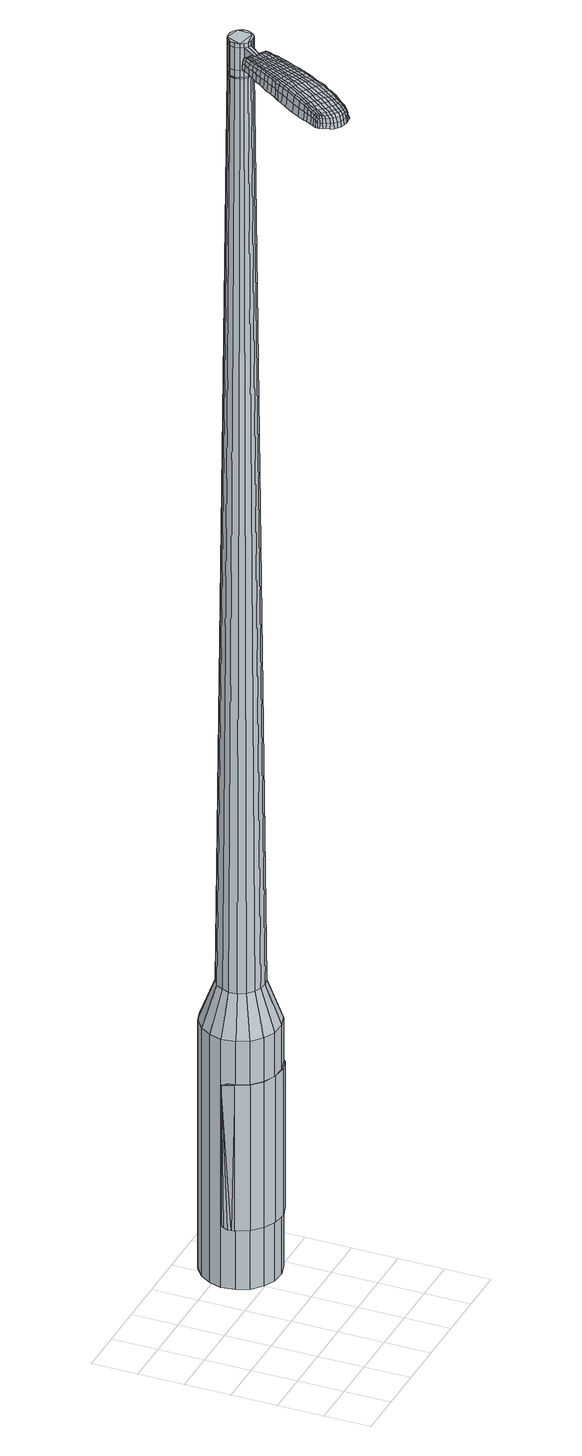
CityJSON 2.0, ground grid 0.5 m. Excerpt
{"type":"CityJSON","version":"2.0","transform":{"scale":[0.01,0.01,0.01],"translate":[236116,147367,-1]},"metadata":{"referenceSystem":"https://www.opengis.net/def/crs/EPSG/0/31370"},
"CityObjects":{
"object1":{"type":"GenericCityObject","attributes":{"cluster":476,"mean_distance_to_centroid":0.188,"new_centroid_x":236117.74,"new_centroid_y":147368.88,"mean_distance_to_camera":14.64,"H1":11.23,"H2":11.29,"Z_final":112.04,"cluster2":-1,"proj_x":236110.5,"proj_y":147364,"id_line":53676,"bearing_l":326.01,"distance":8.73,"orientation":"right","G_obj":236.01},"geometry":[{"type":"MultiSurface","lod":"2","boundaries":[[[0,1,2,3]],[[1,4,5,2]],[[4,6,7,5]],[[6,8,9,7]],[[8,10,11,9]],[[10,12,13,11]],[[12,14,15,13]],[[14,16,17,15]],[[16,18,19,17]],[[18,20,21,19]],[[20,22,23,21]],[[22,24,25,23]],[[24,26,27,25]],[[26,28,29,27]],[[28,30,31,29]],[[30,32,33,31]],[[32,34,35,33]],[[34,0,3,35]],[[36,37,38,39]],[[38,40,41,42]],[[41,43,42]],[[42,44,45,46]],[[45,47,46]],[[46,48,49,50]],[[49,51,50]],[[42,46,50,38]],[[50,52,39,38]],[[53,36,39]],[[2,5,7,35]],[[7,9,11,15]],[[11,13,15]],[[15,17,19,23]],[[19,21,23]],[[23,25,27,31]],[[27,29,31]],[[15,23,31,7]],[[31,33,35,7]],[[3,2,35]],[[1,0,54,55]],[[0,34,56,54]],[[34,32,57,56]],[[32,30,58,57]],[[30,28,59,58]],[[28,26,60,59]],[[26,24,61,60]],[[24,22,62,61]],[[22,20,63,62]],[[20,18,64,63]],[[18,16,65,64]],[[16,14,66,65]],[[14,12,67,66]],[[12,10,68,67]],[[10,8,69,68]],[[8,6,70,69]],[[6,4,71,70]],[[4,1,55,71]],[[55,54,72,73]],[[54,56,74,72]],[[56,57,75,74]],[[57,58,76,75]],[[58,59,77,76]],[[59,60,78,77]],[[60,61,79,78]],[[61,62,80,79]],[[62,63,81,80]],[[63,64,82,81]],[[64,65,83,82]],[[65,66,84,83]],[[66,67,85,84]],[[67,68,86,85]],[[68,69,87,86]],[[69,70,88,87]],[[70,71,89,88]],[[71,55,73,89]],[[72,90,91,73]],[[92,93,90,72]],[[75,94,93,92]],[[76,95,94,75]],[[77,96,95,76]],[[97,98,96,77]],[[99,100,98,97]],[[101,102,100,99]],[[81,103,102,101]],[[82,104,103,81]],[[83,105,104,82]],[[84,106,105,83]],[[85,107,106,84]],[[86,108,107,85]],[[109,110,108,86]],[[111,112,110,109]],[[113,114,112,111]],[[73,91,114,113]],[[115,116,117,118]],[[119,115,118,120]],[[121,119,120,122]],[[123,121,122,124]],[[125,123,124,126]],[[127,125,126,128]],[[129,127,128,130]],[[131,129,130,132]],[[133,131,132,134]],[[135,133,134,136]],[[137,135,136,138]],[[139,137,138,140]],[[141,139,140,142]],[[143,141,142,144]],[[145,143,144,146]],[[147,145,146,148]],[[74,92,72]],[[74,75,92]],[[78,97,77]],[[78,79,99,97]],[[79,80,101,99]],[[80,81,101]],[[87,109,86]],[[87,88,111,109]],[[88,89,113,111]],[[89,73,113]],[[149,114,91]],[[149,150,112,114]],[[150,151,110,112]],[[151,108,110]],[[152,102,103]],[[152,153,100,102]],[[153,154,98,100]],[[154,96,98]],[[155,93,94]],[[155,90,93]],[[39,52,147,156]],[[91,90,157,148]],[[53,39,156,116]],[[90,155,117,157]],[[36,53,116,115]],[[155,94,118,117]],[[37,36,115,119]],[[94,95,120,118]],[[38,37,119,121]],[[95,96,122,120]],[[40,38,121,123]],[[96,154,124,122]],[[41,40,123,125]],[[154,153,126,124]],[[43,41,125,127]],[[153,152,128,126]],[[42,43,127,129]],[[152,103,130,128]],[[44,42,129,131]],[[103,104,132,130]],[[45,44,131,133]],[[104,105,134,132]],[[47,45,133,135]],[[105,106,136,134]],[[46,47,135,137]],[[106,107,138,136]],[[48,46,137,139]],[[107,108,140,138]],[[49,48,139,141]],[[108,151,142,140]],[[51,49,141,143]],[[151,150,144,142]],[[50,51,143,145]],[[150,149,146,144]],[[52,50,145,147]],[[149,91,148,146]],[[147,148,158,159]],[[148,157,160,158]],[[157,117,161,160]],[[117,116,162,161]],[[116,156,163,162]],[[156,147,159,163]],[[164,165,166,167]],[[168,164,167,169]],[[164,168,170,171]],[[165,164,171,172]],[[173,174,175,176]],[[177,173,176,178]],[[173,177,179,180]],[[174,173,180,181]],[[182,183,184,185]],[[186,182,185,187]],[[182,186,188,189]],[[183,182,189,190]],[[191,192,193,194]],[[195,191,194,196]],[[191,195,197,198]],[[192,191,198,199]],[[200,201,202,203]],[[204,200,203,205]],[[200,204,206,207]],[[201,200,207,208]],[[209,210,211,212]],[[213,209,212,214]],[[209,213,215,216]],[[210,209,216,217]],[[218,219,220,221]],[[210,218,221,211]],[[218,210,217,222]],[[219,218,222,223]],[[224,225,226,227]],[[219,224,227,220]],[[224,219,223,228]],[[225,224,228,229]],[[230,168,169,231]],[[225,230,231,226]],[[230,225,229,232]],[[168,230,232,170]],[[233,234,235,236]],[[237,233,236,238]],[[233,237,239,240]],[[234,233,240,241]],[[242,243,244,245]],[[234,242,245,235]],[[242,234,241,246]],[[243,242,246,247]],[[248,249,250,251]],[[243,248,251,244]],[[248,243,247,252]],[[249,248,252,253]],[[254,255,256,257]],[[249,254,257,250]],[[254,249,253,258]],[[255,254,258,259]],[[260,165,172,261]],[[255,260,261,256]],[[260,255,259,262]],[[165,260,262,166]],[[263,264,265,266]],[[267,263,266,268]],[[263,267,269,270]],[[264,263,270,271]],[[272,273,274,275]],[[264,272,275,265]],[[272,264,271,276]],[[273,272,276,277]],[[278,279,280,281]],[[273,278,281,274]],[[278,273,277,282]],[[279,278,282,283]],[[284,177,178,285]],[[279,284,285,280]],[[284,279,283,286]],[[177,284,286,179]],[[287,288,289,290]],[[291,287,290,292]],[[287,291,293,294]],[[288,287,294,295]],[[296,297,298,299]],[[288,296,299,289]],[[296,288,295,300]],[[297,296,300,301]],[[302,303,304,305]],[[297,302,305,298]],[[302,297,301,306]],[[303,302,306,307]],[[308,309,310,311]],[[303,308,311,304]],[[308,303,307,312]],[[309,308,312,313]],[[314,174,181,315]],[[309,314,315,310]],[[314,309,313,316]],[[174,314,316,175]],[[317,203,202,318]],[[319,317,318,320]],[[317,319,321,322]],[[203,317,322,205]],[[323,319,320,324]],[[325,323,324,326]],[[323,325,327,328]],[[319,323,328,321]],[[329,325,326,330]],[[331,329,330,332]],[[329,331,333,334]],[[325,329,334,327]],[[335,331,332,336]],[[337,335,336,338]],[[335,337,339,340]],[[331,335,340,333]],[[341,337,338,342]],[[192,341,342,193]],[[341,192,199,343]],[[337,341,343,339]],[[344,345,190,189]],[[346,344,189,188]],[[344,346,347,348]],[[345,344,348,349]],[[350,351,349,348]],[[352,350,348,347]],[[350,352,353,354]],[[351,350,354,355]],[[356,357,355,354]],[[358,356,354,353]],[[356,358,359,360]],[[357,356,360,361]],[[362,363,361,360]],[[364,362,360,359]],[[362,364,197,195]],[[363,362,195,196]],[[365,366,367,368]],[[267,365,368,269]],[[365,267,268,369]],[[366,365,369,370]],[[371,186,187,372]],[[366,371,372,367]],[[371,366,370,373]],[[186,371,373,188]],[[374,375,376,377]],[[213,374,377,215]],[[374,213,214,378]],[[375,374,378,379]],[[380,381,382,383]],[[375,380,383,376]],[[380,375,379,384]],[[381,380,384,385]],[[386,183,190,387]],[[381,386,387,382]],[[386,381,385,388]],[[183,386,388,184]],[[389,390,391,392]],[[171,389,392,172]],[[389,171,170,393]],[[390,389,393,394]],[[395,396,397,398]],[[390,395,398,391]],[[395,390,394,399]],[[396,395,399,400]],[[401,194,193,402]],[[396,401,402,397]],[[401,396,400,403]],[[194,401,403,196]],[[404,405,406,407]],[[176,404,407,178]],[[404,176,175,408]],[[405,404,408,409]],[[410,198,197,411]],[[405,410,411,406]],[[410,405,409,412]],[[198,410,412,199]],[[413,414,415,416]],[[291,413,416,293]],[[413,291,292,417]],[[414,413,417,418]],[[419,204,205,420]],[[414,419,420,415]],[[419,414,418,421]],[[204,419,421,206]],[[422,423,424,425]],[[237,422,425,239]],[[422,237,238,426]],[[423,422,426,427]],[[428,429,430,431]],[[423,428,431,424]],[[428,423,427,432]],[[429,428,432,433]],[[434,201,208,435]],[[429,434,435,430]],[[434,429,433,436]],[[201,434,436,202]],[[437,438,427,426]],[[236,437,426,238]],[[437,236,235,439]],[[438,437,439,440]],[[441,442,433,432]],[[438,441,432,427]],[[441,438,440,443]],[[442,441,443,444]],[[445,318,202,436]],[[442,445,436,433]],[[445,442,444,446]],[[318,445,446,320]],[[447,448,449,450]],[[294,447,450,295]],[[447,294,293,416]],[[448,447,416,415]],[[451,322,321,452]],[[448,451,452,449]],[[451,448,415,420]],[[322,451,420,205]],[[453,454,440,439]],[[245,453,439,235]],[[453,245,244,455]],[[454,453,455,456]],[[457,458,444,443]],[[454,457,443,440]],[[457,454,456,459]],[[458,457,459,460]],[[461,324,320,446]],[[458,461,446,444]],[[461,458,460,462]],[[324,461,462,326]],[[463,464,465,466]],[[300,463,466,301]],[[463,300,295,450]],[[464,463,450,449]],[[467,328,327,468]],[[464,467,468,465]],[[467,464,449,452]],[[328,467,452,321]],[[469,470,456,455]],[[251,469,455,244]],[[469,251,250,471]],[[470,469,471,472]],[[473,474,460,459]],[[470,473,459,456]],[[473,470,472,475]],[[474,473,475,476]],[[477,330,326,462]],[[474,477,462,460]],[[477,474,476,478]],[[330,477,478,332]],[[479,480,481,482]],[[306,479,482,307]],[[479,306,301,466]],[[480,479,466,465]],[[483,334,333,484]],[[480,483,484,481]],[[483,480,465,468]],[[334,483,468,327]],[[485,486,472,471]],[[257,485,471,250]],[[485,257,256,487]],[[486,485,487,488]],[[489,490,476,475]],[[486,489,475,472]],[[489,486,488,491]],[[490,489,491,492]],[[493,336,332,478]],[[490,493,478,476]],[[493,490,492,494]],[[336,493,494,338]],[[495,496,497,498]],[[312,495,498,313]],[[495,312,307,482]],[[496,495,482,481]],[[499,340,339,500]],[[496,499,500,497]],[[499,496,481,484]],[[340,499,484,333]],[[501,502,488,487]],[[261,501,487,256]],[[501,261,172,392]],[[502,501,392,391]],[[503,504,492,491]],[[502,503,491,488]],[[503,502,391,398]],[[504,503,398,397]],[[505,342,338,494]],[[504,505,494,492]],[[505,504,397,402]],[[342,505,402,193]],[[506,507,409,408]],[[316,506,408,175]],[[506,316,313,498]],[[507,506,498,497]],[[508,343,199,412]],[[507,508,412,409]],[[508,507,497,500]],[[343,508,500,339]],[[509,510,370,369]],[[266,509,369,268]],[[509,266,265,511]],[[510,509,511,512]],[[513,346,188,373]],[[510,513,373,370]],[[513,510,512,514]],[[346,513,514,347]],[[515,516,517,518]],[[216,515,518,217]],[[515,216,215,377]],[[516,515,377,376]],[[519,520,521,522]],[[516,519,522,517]],[[519,516,376,383]],[[520,519,383,382]],[[523,345,349,524]],[[520,523,524,521]],[[523,520,382,387]],[[345,523,387,190]],[[525,526,512,511]],[[275,525,511,265]],[[525,275,274,527]],[[526,525,527,528]],[[529,352,347,514]],[[526,529,514,512]],[[529,526,528,530]],[[352,529,530,353]],[[531,532,533,534]],[[222,531,534,223]],[[531,222,217,518]],[[532,531,518,517]],[[535,536,537,538]],[[532,535,538,533]],[[535,532,517,522]],[[536,535,522,521]],[[539,351,355,540]],[[536,539,540,537]],[[539,536,521,524]],[[351,539,524,349]],[[541,542,528,527]],[[281,541,527,274]],[[541,281,280,543]],[[542,541,543,544]],[[545,358,353,530]],[[542,545,530,528]],[[545,542,544,546]],[[358,545,546,359]],[[547,548,549,550]],[[228,547,550,229]],[[547,228,223,534]],[[548,547,534,533]],[[551,552,553,554]],[[548,551,554,549]],[[551,548,533,538]],[[552,551,538,537]],[[555,357,361,556]],[[552,555,556,553]],[[555,552,537,540]],[[357,555,540,355]],[[557,558,544,543]],[[285,557,543,280]],[[557,285,178,407]],[[558,557,407,406]],[[559,364,359,546]],[[558,559,546,544]],[[559,558,406,411]],[[364,559,411,197]],[[560,561,394,393]],[[232,560,393,170]],[[560,232,229,550]],[[561,560,550,549]],[[562,563,400,399]],[[561,562,399,394]],[[562,561,549,554]],[[563,562,554,553]],[[564,363,196,403]],[[563,564,403,400]],[[564,563,553,556]],[[363,564,556,361]],[[565,566,567,568]],[[568,567,569,570]],[[571,569,567,572]],[[572,567,566,573]],[[574,575,576,577]],[[577,576,578,579]],[[580,578,576,581]],[[581,576,575,582]],[[583,584,585,586]],[[586,585,587,588]],[[589,587,585,590]],[[590,585,584,591]],[[592,593,594,595]],[[595,594,596,597]],[[598,596,594,599]],[[599,594,593,600]],[[601,602,603,604]],[[604,603,605,606]],[[607,605,603,608]],[[608,603,602,609]],[[610,611,612,613]],[[613,612,614,615]],[[616,614,612,617]],[[617,612,611,618]],[[619,620,621,622]],[[622,621,611,610]],[[618,611,621,623]],[[623,621,620,624]],[[625,626,627,628]],[[628,627,620,619]],[[624,620,627,629]],[[629,627,626,630]],[[570,569,631,632]],[[632,631,626,625]],[[630,626,631,633]],[[633,631,569,571]],[[634,635,636,637]],[[637,636,638,639]],[[640,638,636,641]],[[641,636,635,642]],[[643,644,645,646]],[[646,645,635,634]],[[642,635,645,647]],[[647,645,644,648]],[[649,650,651,652]],[[652,651,644,643]],[[648,644,651,653]],[[653,651,650,654]],[[655,656,657,658]],[[658,657,650,649]],[[654,650,657,659]],[[659,657,656,660]],[[573,566,661,662]],[[662,661,656,655]],[[660,656,661,663]],[[663,661,566,565]],[[664,665,666,667]],[[667,666,668,669]],[[670,668,666,671]],[[671,666,665,672]],[[673,674,675,676]],[[676,675,665,664]],[[672,665,675,677]],[[677,675,674,678]],[[679,680,681,682]],[[682,681,674,673]],[[678,674,681,683]],[[683,681,680,684]],[[579,578,685,686]],[[686,685,680,679]],[[684,680,685,687]],[[687,685,578,580]],[[688,689,690,691]],[[691,690,692,693]],[[694,692,690,695]],[[695,690,689,696]],[[697,698,699,700]],[[700,699,689,688]],[[696,689,699,701]],[[701,699,698,702]],[[703,704,705,706]],[[706,705,698,697]],[[702,698,705,707]],[[707,705,704,708]],[[709,710,711,712]],[[712,711,704,703]],[[708,704,711,713]],[[713,711,710,714]],[[582,575,715,716]],[[716,715,710,709]],[[714,710,715,717]],[[717,715,575,574]],[[601,604,718,719]],[[719,718,720,721]],[[722,720,718,723]],[[723,718,604,606]],[[721,720,724,725]],[[725,724,726,727]],[[728,726,724,729]],[[729,724,720,722]],[[727,726,730,731]],[[731,730,732,733]],[[734,732,730,735]],[[735,730,726,728]],[[733,732,736,737]],[[737,736,738,739]],[[740,738,736,741]],[[741,736,732,734]],[[739,738,742,743]],[[743,742,593,592]],[[600,593,742,744]],[[744,742,738,740]],[[591,745,746,590]],[[590,746,747,589]],[[748,747,746,749]],[[749,746,745,750]],[[750,751,752,749]],[[749,752,753,748]],[[754,753,752,755]],[[755,752,751,756]],[[756,757,758,755]],[[755,758,759,754]],[[760,759,758,761]],[[761,758,757,762]],[[762,763,764,761]],[[761,764,765,760]],[[598,765,764,596]],[[596,764,763,597]],[[766,767,768,769]],[[769,768,668,670]],[[669,668,768,770]],[[770,768,767,771]],[[588,587,772,773]],[[773,772,767,766]],[[771,767,772,774]],[[774,772,587,589]],[[775,776,777,778]],[[778,777,614,616]],[[615,614,777,779]],[[779,777,776,780]],[[781,782,783,784]],[[784,783,776,775]],[[780,776,783,785]],[[785,783,782,786]],[[591,584,787,788]],[[788,787,782,781]],[[786,782,787,789]],[[789,787,584,583]],[[790,791,792,793]],[[793,792,572,573]],[[571,572,792,794]],[[794,792,791,795]],[[796,797,798,799]],[[799,798,791,790]],[[795,791,798,800]],[[800,798,797,801]],[[592,595,802,803]],[[803,802,797,796]],[[801,797,802,804]],[[804,802,595,597]],[[805,806,807,808]],[[808,807,577,579]],[[574,577,807,809]],[[809,807,806,810]],[[598,599,811,812]],[[812,811,806,805]],[[810,806,811,813]],[[813,811,599,600]],[[814,815,816,817]],[[817,816,692,694]],[[693,692,816,818]],[[818,816,815,819]],[[606,605,820,821]],[[821,820,815,814]],[[819,815,820,822]],[[822,820,605,607]],[[823,824,825,826]],[[826,825,638,640]],[[639,638,825,827]],[[827,825,824,828]],[[829,830,831,832]],[[832,831,824,823]],[[828,824,831,833]],[[833,831,830,834]],[[609,602,835,836]],[[836,835,830,829]],[[834,830,835,837]],[[837,835,602,601]],[[828,838,839,827]],[[827,839,637,639]],[[634,637,839,840]],[[840,839,838,841]],[[834,842,843,833]],[[833,843,838,828]],[[841,838,843,844]],[[844,843,842,845]],[[601,719,846,837]],[[837,846,842,834]],[[845,842,846,847]],[[847,846,719,721]],[[848,849,850,851]],[[851,850,695,696]],[[694,695,850,817]],[[817,850,849,814]],[[722,723,852,853]],[[853,852,849,848]],[[814,849,852,821]],[[821,852,723,606]],[[841,854,840]],[[840,854,646,634]],[[643,646,854,855]],[[855,854,856]],[[845,857,858,844]],[[844,858,854,841]],[[856,854,858,859]],[[859,858,857,860]],[[721,725,861,847]],[[847,861,857,845]],[[860,857,861,862]],[[862,861,725,727]],[[863,864,865,866]],[[866,865,701,702]],[[696,701,865,851]],[[851,865,864,848]],[[728,729,867,868]],[[868,867,864,863]],[[848,864,867,853]],[[853,867,729,722]],[[856,869,870,855]],[[855,870,652,643]],[[649,652,870,871]],[[870,869,871]],[[860,872,873,859]],[[859,873,869,856]],[[871,869,873,874]],[[874,873,872,875]],[[727,731,876,862]],[[862,876,872,860]],[[875,872,876,877]],[[877,876,731,733]],[[878,879,880,881]],[[881,880,707,708]],[[702,707,880,866]],[[866,880,879,863]],[[734,735,882,883]],[[883,882,879,878]],[[863,879,882,868]],[[868,882,735,728]],[[884,885,871]],[[871,885,658,649]],[[655,658,885,886]],[[886,885,884,887]],[[875,888,889,874]],[[874,889,884,871]],[[887,884,889,890]],[[890,889,888,891]],[[733,737,892,877]],[[877,892,888,875]],[[891,888,892,893]],[[893,892,737,739]],[[894,895,896,897]],[[897,896,713,714]],[[708,713,896,881]],[[881,896,895,878]],[[740,741,898,899]],[[899,898,895,894]],[[878,895,898,883]],[[883,898,741,734]],[[887,900,901,886]],[[886,901,662,655]],[[573,662,901,793]],[[793,901,900,790]],[[891,902,903,890]],[[890,903,900,887]],[[790,900,903,799]],[[799,903,902,796]],[[739,743,904,893]],[[893,904,902,891]],[[796,902,904,803]],[[803,904,743,592]],[[810,905,906,809]],[[809,906,717,574]],[[714,717,906,897]],[[897,906,905,894]],[[600,744,907,813]],[[813,907,905,810]],[[894,905,907,899]],[[899,907,744,740]],[[771,908,909,770]],[[770,909,667,669]],[[664,667,909,910]],[[910,909,908,911]],[[589,747,912,774]],[[774,912,908,771]],[[911,908,912,913]],[[913,912,747,748]],[[914,915,916,917]],[[917,916,617,618]],[[616,617,916,778]],[[778,916,915,775]],[[918,919,920,921]],[[921,920,915,914]],[[775,915,920,784]],[[784,920,919,781]],[[750,745,922,923]],[[923,922,919,918]],[[781,919,922,788]],[[788,922,745,591]],[[911,924,925,910]],[[910,925,676,664]],[[673,676,925,926]],[[926,925,924,927]],[[748,753,928,913]],[[913,928,924,911]],[[927,924,928,929]],[[929,928,753,754]],[[930,931,932,933]],[[933,932,623,624]],[[618,623,932,917]],[[917,932,931,914]],[[934,935,936,937]],[[937,936,931,930]],[[914,931,936,921]],[[921,936,935,918]],[[756,751,938,939]],[[939,938,935,934]],[[918,935,938,923]],[[923,938,751,750]],[[927,940,941,926]],[[926,941,682,673]],[[679,682,941,942]],[[942,941,940,943]],[[754,759,944,929]],[[929,944,940,927]],[[943,940,944,945]],[[945,944,759,760]],[[946,947,948,949]],[[949,948,629,630]],[[624,629,948,933]],[[933,948,947,930]],[[950,951,952,953]],[[953,952,947,946]],[[930,947,952,937]],[[937,952,951,934]],[[762,757,954,955]],[[955,954,951,950]],[[934,951,954,939]],[[939,954,757,756]],[[943,956,957,942]],[[942,957,686,679]],[[579,686,957,808]],[[808,957,956,805]],[[760,765,958,945]],[[945,958,956,943]],[[805,956,958,812]],[[812,958,765,598]],[[795,959,960,794]],[[794,960,633,571]],[[630,633,960,949]],[[949,960,959,946]],[[801,961,962,800]],[[800,962,959,795]],[[946,959,962,953]],[[953,962,961,950]],[[597,763,963,804]],[[804,963,961,801]],[[950,961,963,955]],[[955,963,763,762]],[[565,568,167,166]],[[568,570,169,167]],[[580,581,180,179]],[[581,582,181,180]],[[583,586,185,184]],[[586,588,187,185]],[[607,608,207,206]],[[608,609,208,207]],[[610,613,212,211]],[[613,615,214,212]],[[619,622,221,220]],[[622,610,211,221]],[[625,628,227,226]],[[628,619,220,227]],[[570,632,231,169]],[[632,625,226,231]],[[640,641,240,239]],[[641,642,241,240]],[[642,647,246,241]],[[647,648,247,246]],[[648,653,252,247]],[[653,654,253,252]],[[654,659,258,253]],[[659,660,259,258]],[[660,663,262,259]],[[663,565,166,262]],[[670,671,270,269]],[[671,672,271,270]],[[672,677,276,271]],[[677,678,277,276]],[[678,683,282,277]],[[683,684,283,282]],[[684,687,286,283]],[[687,580,179,286]],[[688,691,290,289]],[[691,693,292,290]],[[697,700,299,298]],[[700,688,289,299]],[[703,706,305,304]],[[706,697,298,305]],[[709,712,311,310]],[[712,703,304,311]],[[582,716,315,181]],[[716,709,310,315]],[[766,769,368,367]],[[769,670,269,368]],[[588,773,372,187]],[[773,766,367,372]],[[615,779,378,214]],[[779,780,379,378]],[[780,785,384,379]],[[785,786,385,384]],[[786,789,388,385]],[[789,583,184,388]],[[693,818,417,292]],[[818,819,418,417]],[[819,822,421,418]],[[822,607,206,421]],[[823,826,425,424]],[[826,640,239,425]],[[829,832,431,430]],[[832,823,424,431]],[[609,836,435,208]],[[836,829,430,435]],[[964,965,966,967]],[[968,969,967,966]],[[970,971,972,973]],[[974,975,976,977]],[[965,978,979,966]],[[980,968,966,979]],[[981,970,973,982]],[[983,984,975,974]],[[978,985,986,979]],[[986,987,980,979]],[[988,981,982,989]],[[990,984,983,991]],[[985,992,993,986]],[[993,994,987,986]],[[995,988,989,996]],[[997,990,991,998]],[[999,1000,1001,1002]],[[1003,1004,1000,999]],[[1003,1005,1006,1004]],[[1005,1007,1008,1006]],[[1009,1010,1011,1012]],[[1013,1014,1010,1009]],[[1015,1016,1014,1013]],[[1017,1018,1016,1015]],[[1012,1001,1000,1009]],[[1009,1000,1004,1013]],[[1004,1006,1015,1013]],[[1006,1008,1017,1015]],[[973,972,969,968]],[[982,973,968,980]],[[987,989,982,980]],[[994,996,989,987]],[[974,977,971,970]],[[983,974,970,981]],[[991,983,981,988]],[[998,991,988,995]],[[975,999,1002,976]],[[984,1003,999,975]],[[1005,1003,984,990]],[[1007,1005,990,997]],[[1019,1020,1021,1022]],[[1021,1023,1024,1025]],[[1021,1025,1026,1027]],[[1021,1027,1022]],[[1028,1019,1022,1029]],[[1030,1029,1022,1031]],[[1032,1031,1022]],[[1033,1021,1020,1034]],[[1035,1033,1034,1036]],[[1037,1035,1036,1038]],[[1039,1037,1038,1040]],[[1041,1039,1040,1042]],[[1042,1043,1044,1045]],[[1042,1045,1046,1047]],[[1042,1047,1048,1049]],[[1048,1050,1051,1052]],[[1048,1052,1053,1054]],[[1048,1054,1049]],[[1042,1049,1041]],[[1055,1056,1020,1019]],[[1057,1058,1023,1021]],[[1059,1060,1032,1022]],[[1056,1061,1034,1020]],[[1062,1057,1021,1033]],[[1061,1063,1036,1034]],[[1064,1062,1033,1035]],[[1063,1065,1038,1036]],[[1066,1064,1035,1037]],[[1065,1067,1040,1038]],[[1068,1066,1037,1039]],[[1067,1069,1042,1040]],[[1070,1068,1039,1041]],[[1069,1071,1043,1042]],[[1072,1073,1050,1048]],[[1074,1070,1041,1049]],[[1044,1043,1071,1075]],[[1045,1044,1075,1076]],[[1046,1045,1076,1077]],[[1047,1046,1077,1078]],[[1048,1047,1078,1072]],[[1079,1055,1019,1028]],[[1080,1079,1028,1029]],[[1081,1080,1029,1030]],[[1082,1081,1030,1031]],[[1060,1082,1031,1032]],[[1024,1023,1058,1083]],[[1051,1050,1073,1084]],[[1025,1024,1083,1085]],[[1026,1025,1085,1086]],[[1027,1026,1086,1087]],[[1022,1027,1087,1059]],[[1052,1051,1084,1088]],[[1053,1052,1088,1089]],[[1054,1053,1089,1090]],[[1049,1054,1090,1074]]]}]}
},
"vertices":[
[151,151,384],[140,161,384],[140,161,96],[151,151,96],[134,174,384],[134,174,96],[132,189,384],[132,189,96],[136,203,384],[136,203,96],[144,215,384],[144,215,96],[156,224,384],[156,224,96],[170,228,384],[170,228,96],[185,227,384],[185,227,96],[198,221,384],[198,221,96],[209,211,384],[209,211,96],[215,198,384],[215,198,96],[217,183,384],[217,183,96],[213,169,384],[213,169,96],[205,157,384],[205,157,96],[193,148,384],[193,148,96],[179,144,384],[179,144,96],[164,145,384],[164,145,96],[176,173,1524],[180,174,1524],[184,177,1524],[167,175,1524],[187,181,1524],[188,185,1524],[185,194,1524],[188,190,1524],[182,197,1524],[178,199,1524],[169,198,1524],[173,199,1524],[165,195,1524],[162,192,1524],[162,182,1524],[161,187,1524],[164,178,1524],[171,173,1524],[161,165,429],[154,171,429],[168,162,429],[177,161,429],[186,163,429],[193,169,429],[198,176,429],[200,184,429],[199,193,429],[195,201,429],[189,207,429],[181,210,429],[172,211,429],[164,209,429],[156,204,429],[152,196,429],[149,188,429],[150,179,429],[167,175,1483],[164,178,1483],[171,173,1483],[176,173,1483],[180,174,1483],[184,177,1483],[187,181,1483],[188,185,1483],[188,190,1483],[185,194,1483],[182,197,1483],[178,199,1483],[173,199,1483],[169,198,1483],[165,195,1483],[162,192,1483],[161,187,1483],[162,182,1483],[167,175,1485],[164,178,1485],[171,174,1483],[171,174,1485],[176,173,1485],[180,174,1485],[184,177,1485],[186,181,1483],[186,181,1485],[187,185,1483],[187,185,1485],[187,190,1483],[187,190,1485],[185,194,1485],[182,197,1485],[178,199,1485],[173,199,1485],[169,198,1485],[165,195,1485],[163,191,1483],[163,191,1485],[162,187,1483],[162,187,1485],[162,183,1483],[162,183,1485],[176,173,1519],[171,173,1519],[171,173,1493],[176,173,1493],[180,174,1519],[180,174,1493],[184,177,1519],[184,177,1493],[187,181,1519],[187,181,1493],[188,185,1519],[188,185,1493],[188,190,1519],[188,190,1493],[185,194,1519],[185,194,1493],[182,197,1519],[182,197,1493],[178,199,1519],[178,199,1493],[173,199,1519],[173,199,1493],[169,198,1519],[169,198,1493],[165,195,1519],[165,195,1493],[162,192,1519],[162,192,1493],[161,187,1519],[161,187,1493],[162,182,1519],[162,182,1493],[164,178,1519],[164,178,1493],[162,182,1485],[161,187,1485],[162,192,1485],[188,190,1485],[188,185,1485],[187,181,1485],[171,173,1485],[167,175,1519],[167,175,1493],[154,161,1513],[154,161,1518],[157,159,1513],[159,158,1513],[159,158,1518],[157,159,1518],[99,109,1519],[103,115,1518],[101,114,1509],[97,109,1510],[94,102,1519],[92,102,1510],[96,102,1526],[101,109,1525],[105,115,1525],[131,87,1519],[135,93,1518],[134,95,1525],[130,89,1525],[126,80,1519],[125,82,1526],[127,78,1510],[131,85,1510],[135,91,1509],[75,36,1519],[72,38,1519],[72,38,1513],[75,35,1513],[79,35,1519],[79,34,1513],[80,36,1524],[76,37,1524],[73,40,1524],[117,98,1530],[121,104,1529],[118,106,1529],[114,99,1530],[112,90,1531],[109,92,1531],[115,88,1530],[120,96,1530],[124,102,1529],[162,165,1512],[159,166,1512],[159,165,1517],[161,164,1517],[164,163,1512],[163,162,1517],[164,162,1506],[161,164,1506],[159,165,1506],[67,59,1519],[69,62,1519],[67,62,1512],[65,59,1512],[66,57,1518],[65,57,1512],[67,57,1522],[68,59,1523],[70,62,1524],[71,66,1519],[74,71,1519],[72,71,1512],[69,66,1512],[72,66,1524],[75,71,1525],[77,76,1519],[81,83,1519],[79,83,1511],[75,76,1511],[78,76,1526],[82,83,1526],[87,92,1519],[85,92,1510],[89,92,1526],[144,168,1513],[139,162,1513],[140,162,1518],[145,168,1517],[147,172,1512],[147,171,1516],[146,172,1506],[142,168,1507],[138,162,1507],[135,156,1514],[130,150,1515],[131,150,1520],[136,156,1519],[133,156,1507],[128,150,1507],[125,144,1515],[121,138,1516],[123,138,1522],[127,144,1521],[124,144,1508],[119,138,1508],[116,132,1517],[112,126,1517],[114,126,1524],[118,132,1523],[114,132,1508],[110,126,1509],[108,120,1518],[109,120,1524],[106,120,1509],[96,38,1519],[98,41,1519],[98,42,1524],[95,39,1523],[94,37,1518],[94,38,1522],[95,35,1512],[97,37,1512],[99,39,1512],[102,45,1519],[105,49,1519],[104,50,1525],[101,46,1524],[102,43,1512],[106,47,1512],[109,54,1519],[113,60,1519],[113,62,1526],[108,55,1526],[109,52,1511],[114,59,1511],[120,70,1519],[119,72,1526],[120,68,1510],[169,151,1513],[165,144,1513],[165,143,1507],[169,149,1507],[171,156,1512],[172,154,1506],[170,155,1516],[168,152,1517],[164,145,1518],[161,138,1514],[157,131,1515],[158,130,1507],[162,136,1507],[160,139,1519],[157,133,1520],[153,125,1515],[150,118,1516],[150,117,1508],[154,123,1508],[153,126,1521],[149,120,1522],[146,112,1517],[142,106,1517],[143,104,1509],[146,110,1508],[145,114,1523],[141,107,1524],[138,99,1518],[139,97,1509],[138,101,1524],[158,159,1519],[156,161,1519],[154,153,1520],[151,155,1520],[156,151,1520],[160,158,1519],[150,147,1522],[147,148,1522],[145,141,1523],[143,142,1523],[148,139,1523],[152,145,1521],[141,134,1524],[139,136,1524],[137,128,1525],[135,130,1525],[140,126,1525],[144,133,1524],[133,122,1526],[131,124,1526],[129,116,1527],[126,118,1527],[132,114,1527],[136,120,1526],[125,110,1528],[122,112,1528],[128,108,1528],[78,40,1527],[75,42,1527],[82,39,1526],[84,42,1527],[80,44,1528],[77,46,1528],[84,49,1529],[81,51,1529],[88,47,1528],[92,53,1530],[88,55,1530],[85,57,1530],[92,61,1531],[89,63,1531],[96,59,1530],[101,67,1531],[97,69,1531],[94,71,1531],[104,79,1531],[101,81,1531],[108,77,1531],[92,36,1518],[89,35,1519],[89,34,1513],[93,34,1513],[92,37,1523],[90,36,1523],[84,34,1519],[84,33,1513],[85,36,1524],[66,54,1518],[66,52,1518],[67,52,1523],[67,55,1523],[64,54,1513],[65,51,1513],[67,48,1519],[68,44,1519],[69,45,1524],[68,49,1523],[66,48,1513],[67,44,1513],[70,41,1519],[71,42,1524],[69,40,1513],[102,108,1528],[104,107,1528],[108,113,1528],[106,114,1527],[97,101,1528],[99,100,1529],[106,105,1529],[109,103,1530],[113,109,1529],[110,111,1528],[101,98,1529],[103,96,1530],[111,101,1530],[115,107,1529],[106,94,1531],[129,90,1528],[127,91,1529],[122,84,1529],[124,83,1528],[133,96,1527],[131,97,1528],[123,93,1529],[119,86,1530],[127,99,1528],[171,158,1512],[170,159,1512],[169,158,1517],[170,157,1517],[172,157,1506],[170,158,1506],[167,161,1512],[166,160,1517],[167,160,1506],[149,173,1512],[151,172,1512],[150,172,1506],[148,173,1506],[149,172,1517],[151,171,1517],[153,171,1512],[155,169,1512],[154,169,1506],[152,170,1506],[152,169,1517],[155,168,1517],[157,168,1512],[156,167,1506],[157,167,1517],[146,167,1519],[147,166,1519],[142,161,1520],[143,160,1520],[149,165,1519],[151,164,1519],[145,159,1520],[147,157,1520],[154,162,1519],[149,156,1520],[167,153,1519],[166,154,1519],[162,147,1520],[163,146,1520],[163,156,1519],[159,149,1520],[137,155,1521],[139,154,1521],[133,149,1522],[134,148,1522],[141,153,1521],[143,151,1521],[136,147,1522],[139,145,1523],[145,150,1522],[141,144,1523],[160,140,1521],[158,141,1521],[154,135,1522],[156,134,1522],[155,143,1521],[151,137,1522],[128,143,1523],[130,142,1523],[124,137,1524],[125,136,1524],[132,141,1523],[134,139,1524],[128,135,1525],[130,133,1525],[137,138,1524],[132,132,1525],[152,127,1523],[150,128,1523],[146,122,1524],[148,121,1524],[147,130,1524],[143,124,1525],[119,131,1525],[121,130,1525],[115,126,1526],[117,124,1526],[123,129,1526],[126,127,1526],[119,123,1527],[121,121,1527],[128,126,1526],[124,119,1527],[144,115,1525],[142,116,1525],[138,110,1526],[140,108,1526],[139,118,1526],[135,112,1527],[111,120,1527],[112,119,1527],[115,117,1527],[117,115,1528],[120,113,1528],[136,102,1527],[135,103,1527],[131,106,1528],[94,39,1525],[91,38,1525],[96,42,1526],[93,41,1526],[86,38,1526],[89,41,1527],[68,57,1525],[69,54,1525],[70,58,1526],[70,60,1525],[69,51,1525],[70,48,1526],[73,51,1527],[71,55,1526],[72,45,1526],[75,48,1527],[99,46,1526],[97,46,1527],[103,51,1527],[100,51,1528],[92,46,1528],[96,52,1529],[73,65,1526],[73,62,1527],[76,68,1528],[76,70,1527],[74,60,1527],[76,56,1528],[80,62,1529],[78,65,1528],[78,54,1528],[82,60,1530],[107,56,1528],[104,56,1529],[111,63,1528],[109,63,1529],[100,57,1529],[105,65,1530],[79,75,1528],[80,73,1528],[85,80,1529],[84,82,1528],[82,71,1529],[84,68,1530],[89,75,1530],[86,78,1530],[86,66,1530],[91,73,1531],[118,72,1529],[116,73,1529],[112,75,1530],[90,91,1528],[92,90,1529],[94,88,1530],[96,86,1530],[99,83,1531],[103,113,1509],[105,113,1518],[101,108,1518],[99,108,1509],[96,101,1519],[94,101,1510],[97,101,1525],[102,108,1525],[107,113,1525],[132,96,1525],[133,94,1518],[129,88,1518],[128,90,1525],[124,81,1519],[124,83,1525],[125,79,1510],[130,86,1509],[133,92,1509],[73,39,1513],[74,40,1519],[76,38,1519],[76,37,1513],[80,37,1519],[79,36,1513],[80,38,1524],[77,39,1524],[74,41,1524],[118,105,1528],[120,103,1528],[116,97,1529],[114,99,1529],[111,90,1529],[109,92,1529],[114,88,1529],[119,95,1529],[123,102,1528],[158,164,1516],[158,164,1512],[160,163,1512],[160,162,1516],[163,161,1512],[162,160,1516],[163,160,1506],[160,162,1506],[158,164,1506],[69,61,1512],[70,61,1519],[69,58,1518],[67,58,1512],[68,56,1518],[67,56,1512],[69,56,1522],[70,58,1523],[72,61,1523],[73,70,1512],[75,70,1519],[73,65,1519],[71,65,1512],[74,65,1524],[77,70,1525],[81,82,1511],[82,82,1519],[78,75,1519],[76,75,1511],[80,75,1525],[84,82,1526],[89,91,1519],[87,91,1510],[91,91,1526],[142,160,1518],[141,160,1513],[145,166,1513],[146,166,1517],[148,170,1512],[149,169,1515],[147,170,1506],[144,166,1506],[139,160,1507],[133,148,1520],[131,149,1514],[136,154,1514],[137,154,1519],[134,154,1507],[130,148,1507],[124,137,1522],[122,137,1516],[127,143,1515],[128,142,1521],[125,142,1508],[121,137,1508],[115,125,1523],[113,125,1517],[118,131,1516],[120,131,1522],[116,131,1508],[112,125,1508],[109,119,1517],[111,119,1524],[107,119,1509],[96,43,1523],[97,42,1519],[95,40,1518],[94,41,1523],[93,38,1518],[93,39,1522],[94,37,1512],[95,38,1512],[97,41,1512],[103,52,1525],[104,50,1519],[100,46,1519],[99,47,1524],[101,44,1512],[104,49,1512],[111,63,1526],[112,62,1519],[107,55,1519],[106,56,1525],[108,53,1511],[112,60,1511],[118,71,1519],[117,73,1526],[119,69,1510],[164,144,1507],[163,145,1513],[167,151,1513],[167,150,1506],[169,156,1512],[170,155,1506],[168,156,1515],[166,152,1517],[163,146,1518],[156,130,1507],[155,132,1514],[159,139,1514],[160,137,1507],[159,140,1519],[155,133,1520],[148,118,1508],[148,119,1516],[152,126,1515],[152,124,1508],[151,127,1521],[147,121,1522],[141,105,1508],[140,107,1517],[144,113,1516],[145,111,1508],[143,114,1522],[140,108,1523],[137,100,1517],[137,98,1509],[136,102,1524],[157,158,1518],[155,160,1518],[153,153,1519],[151,154,1519],[156,151,1519],[160,157,1518],[149,146,1520],[147,148,1520],[145,140,1521],[143,142,1521],[148,138,1521],[152,145,1520],[141,134,1523],[139,136,1523],[137,128,1524],[134,129,1524],[139,126,1524],[143,132,1523],[133,122,1525],[130,123,1525],[129,116,1526],[126,117,1526],[131,114,1526],[135,120,1525],[124,109,1527],[122,111,1527],[127,108,1527],[76,43,1526],[78,41,1526],[82,40,1525],[84,43,1526],[81,44,1526],[78,46,1526],[81,52,1528],[84,50,1528],[88,48,1527],[92,54,1528],[88,56,1529],[85,58,1529],[89,63,1530],[92,61,1530],[96,60,1529],[100,67,1530],[97,69,1530],[94,71,1530],[101,81,1530],[104,79,1530],[107,77,1530],[89,36,1513],[89,37,1518],[92,38,1518],[92,36,1512],[92,39,1523],[89,38,1523],[85,37,1519],[85,36,1513],[85,38,1523],[69,53,1523],[68,52,1518],[68,55,1518],[69,55,1523],[66,55,1512],[67,52,1512],[71,46,1523],[70,45,1519],[69,49,1519],[70,50,1523],[68,48,1513],[69,45,1513],[71,42,1519],[72,44,1524],[71,42,1513],[108,112,1527],[104,106,1527],[103,107,1527],[107,113,1526],[98,100,1527],[99,99,1528],[113,109,1528],[109,103,1528],[106,105,1528],[110,111,1527],[101,98,1528],[104,96,1529],[111,101,1529],[115,107,1528],[106,94,1529],[122,84,1528],[126,91,1527],[128,90,1527],[123,83,1527],[131,96,1526],[130,97,1527],[123,93,1528],[118,86,1528],[127,99,1527],[168,157,1516],[169,157,1512],[170,157,1512],[169,156,1516],[170,156,1506],[169,156,1506],[166,159,1512],[165,158,1516],[166,158,1506],[148,170,1506],[150,170,1512],[149,171,1512],[148,171,1506],[149,170,1516],[149,169,1516],[153,167,1506],[154,167,1512],[151,169,1512],[150,168,1506],[151,168,1516],[153,166,1516],[156,166,1512],[155,165,1506],[156,165,1516],[147,165,1518],[147,166,1518],[142,160,1519],[143,160,1519],[151,163,1518],[149,164,1518],[145,158,1519],[147,157,1519],[153,161,1518],[149,155,1519],[161,147,1519],[165,153,1518],[166,153,1518],[162,147,1519],[162,155,1518],[159,149,1519],[138,154,1520],[133,148,1521],[134,148,1521],[143,151,1520],[140,152,1520],[136,146,1521],[138,145,1521],[145,149,1520],[141,143,1521],[153,134,1521],[157,141,1520],[158,140,1520],[154,134,1521],[155,143,1520],[151,136,1521],[130,142,1522],[129,142,1522],[125,136,1523],[134,139,1522],[132,140,1522],[127,134,1523],[130,133,1524],[136,137,1523],[132,131,1524],[146,122,1523],[149,128,1522],[150,127,1522],[147,121,1523],[147,130,1522],[143,124,1523],[121,130,1524],[120,130,1524],[116,124,1525],[117,124,1525],[126,127,1525],[123,128,1524],[119,122,1525],[121,121,1526],[128,125,1525],[124,119,1526],[138,109,1525],[142,116,1524],[143,115,1524],[139,109,1525],[139,118,1524],[135,111,1525],[112,118,1526],[112,119,1526],[117,115,1527],[115,116,1526],[119,113,1527],[134,103,1526],[135,103,1526],[131,105,1526],[91,40,1524],[93,41,1524],[95,43,1525],[93,42,1525],[86,40,1525],[89,42,1525],[72,58,1525],[70,55,1524],[70,57,1524],[72,60,1525],[74,52,1526],[72,48,1525],[71,52,1524],[72,55,1525],[73,45,1525],[75,49,1526],[96,47,1526],[98,47,1526],[102,52,1526],[100,52,1527],[92,47,1526],[96,53,1527],[78,68,1527],[74,62,1526],[74,64,1526],[77,69,1526],[81,62,1528],[77,57,1527],[75,60,1526],[79,65,1527],[79,54,1527],[83,60,1528],[104,57,1527],[106,57,1527],[110,63,1527],[108,64,1528],[100,58,1528],[105,65,1529],[85,80,1528],[81,73,1527],[80,74,1527],[85,81,1527],[89,75,1529],[84,68,1529],[82,71,1528],[87,78,1528],[87,66,1529],[92,73,1530],[115,74,1528],[117,73,1528],[111,75,1529],[92,89,1528],[91,91,1528],[96,85,1529],[94,88,1529],[99,83,1530],[147,171,1508],[153,167,1508],[134,140,1509],[127,145,1509],[121,123,1510],[114,128,1510],[99,90,1512],[91,96,1512],[101,111,1511],[109,105,1511],[88,76,1513],[81,64,1514],[74,69,1514],[81,81,1513],[159,163,1508],[140,136,1509],[128,118,1510],[106,85,1512],[116,100,1511],[96,70,1513],[89,59,1514],[164,159,1508],[147,132,1509],[135,113,1510],[114,80,1512],[124,95,1511],[96,54,1514],[104,65,1513],[170,155,1508],[154,127,1509],[143,108,1510],[122,75,1512],[132,90,1511],[103,49,1514],[112,60,1513],[74,53,1514],[73,48,1514],[67,52,1514],[67,57,1514],[81,48,1514],[78,44,1514],[88,43,1514],[84,40,1514],[95,39,1514],[90,36,1514],[72,43,1515],[73,38,1515],[72,39,1515],[69,45,1515],[76,40,1515],[74,38,1515],[79,38,1515],[75,37,1515],[83,35,1515],[76,36,1515],[196,149,334],[193,146,334],[193,146,165],[205,155,171],[196,149,165],[199,151,165],[202,152,166],[203,154,167],[204,154,169],[199,151,334],[202,152,333],[203,154,332],[204,154,331],[205,155,328],[179,142,165],[179,142,334],[164,144,165],[164,144,334],[150,150,165],[150,150,334],[139,160,165],[139,160,334],[132,174,165],[132,174,334],[132,178,334],[131,182,334],[131,184,333],[131,186,332],[131,188,331],[131,188,328],[132,178,165],[131,188,171],[131,188,169],[131,186,167],[131,184,166],[131,182,165],[195,151,334],[191,149,334],[191,149,165],[195,151,165],[203,157,171],[203,157,328],[178,145,334],[178,145,165],[164,146,334],[164,146,165],[152,152,334],[152,152,165],[142,162,334],[142,162,165],[135,174,334],[135,174,165],[135,178,334],[134,188,328],[134,188,171],[135,178,165],[134,182,334],[134,185,333],[134,187,332],[134,188,331],[198,153,334],[200,155,333],[201,156,332],[202,157,331],[198,153,165],[134,188,169],[200,155,166],[201,156,167],[202,157,169],[134,187,167],[134,185,166],[134,182,165]
]}
